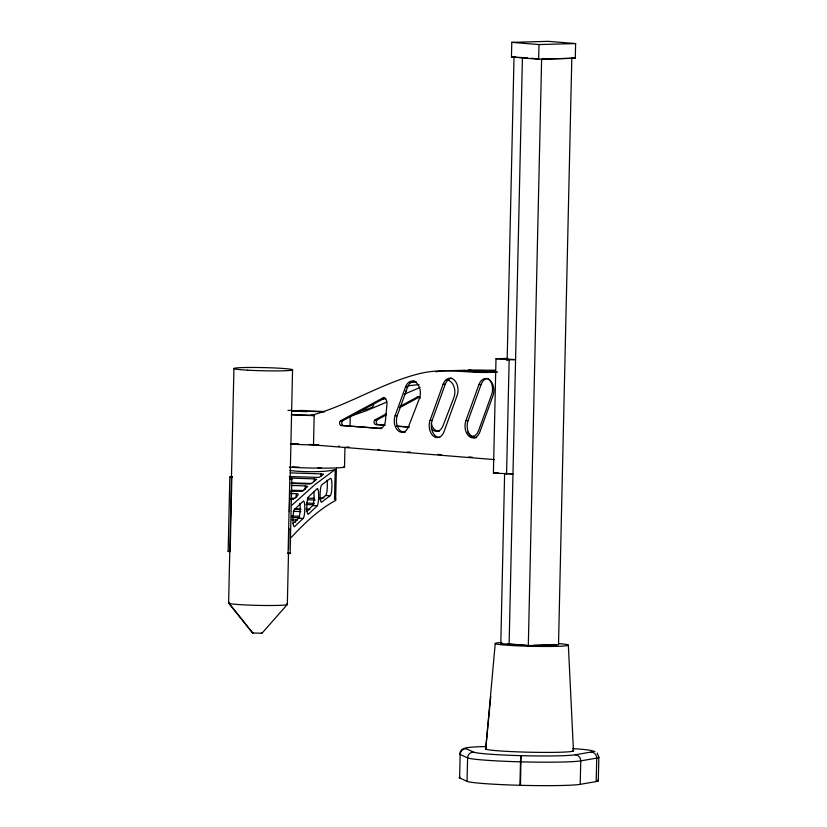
<?xml version="1.0" encoding="UTF-8"?>
<svg xmlns="http://www.w3.org/2000/svg" width="827" height="827" viewBox="0 0 827 827"><rect width="100%" height="100%" fill="white"/><g stroke="black" fill="none" stroke-linecap="round" stroke-linejoin="round"><path stroke-width="1.24" d="M335.659 498.805L336.424 468.103M232.335 476.962A29.462 1.592 1.3 0 0 231.87 477.065L230.175 551.547L228.149 551.485L229.834 477.003A31.529 1.706 1.3 0 1 231.953 476.672M233.927 368.532L228.603 603.121L252.659 632.955L253.465 632.872M289.481 477.944A31.529 1.706 1.3 0 1 291.817 479.019L290.132 553.501L288.096 553.439L289.791 478.957A29.462 1.592 1.3 0 0 289.791 478.378M288.489 552.912L287.341 604.444L261.952 633.255L252.659 632.955M288.571 549.045L289.026 528.443M289.398 511.696L289.863 491.083M290.122 479.484L292.551 369.989M295.59 522.344L295.642 519.987L291.797 519.852M296.159 497.223L296.242 493.678L291.104 493.512M305.204 489.47L305.287 485.925L291.166 485.47M494.37 459.595L313.505 444.926L314.177 415.599L311.314 415.361C348.87 405.085 382.043 382.798 419.971 373.515A225.709 153.212 88.4 0 1 435.147 371.147C455.263 369.586 475.339 373.773 495.456 372.078M291.125 483.444L307.809 483.991C311.004 484.508 314.746 482.296 314.291 478.864L289.905 478.068M320.99 476.238L321.041 473.892L290.236 472.879M291.424 537.24C304.512 523.222 318.529 509.701 335.535 500.511L335.566 499.094L334.522 499.374L335.204 469.478L315.004 484.529L292.158 504.987M344.518 466.986L344.962 447.231M350.017 426.256L350.245 416.312L365.679 411.009L386.591 402.139M597.466 780.212A58.748 3.174 1.3 0 1 596.195 781.577L580.213 784.337A58.748 3.174 1.3 0 1 520.493 785.309L519.914 785.288A58.748 3.174 1.3 0 1 467.069 781.329L459.626 777.949L460.153 754.482A58.748 3.174 1.3 0 1 460.339 753.624M467.069 781.329L467.596 757.873A5.872 5.82 -65.6 0 1 473.561 752.094A52.876 2.863 1.3 0 0 521.072 755.661L521.527 755.671A52.876 2.863 1.3 0 0 575.22 754.793L591.202 752.032A5.872 5.655 80.2 0 1 596.732 758.111L596.195 781.577M504.666 473.457L512.905 473.985L493.409 473.085L496.004 358.722L507.416 358.411M511.448 57.011L511.779 42.353L548.415 41.35L575.623 43.562L575.282 58.221L538.656 59.224L511.448 57.011L515.231 56.908M514.88 56.949L514.022 57.104L507.147 360.624M528.308 645.618L541.623 59.12L571.808 58.293L558.504 644.781L528.308 645.618L500.8 643.644L504.615 473.83M506.558 474.16L509.153 359.786L496.004 358.722M509.122 644.057L522.426 57.559L514.198 57.177M519.914 785.288L520.586 758.772M520.493 785.309L521.031 755.702M538.656 59.224L538.987 44.565L511.779 42.353M580.213 784.337L580.74 760.871A5.872 5.655 80.2 0 0 575.22 754.793M598.293 780.884L598.851 757.274L597.218 753.046M521.196 758.059L521.496 755.713M485.749 748.58L495.218 643.623M485.666 749.179L490.752 696.541M395.12 415.681L405.468 387.077A11.64 7.898 88.4 0 1 416.146 382.539A11.64 7.898 88.4 0 1 419.454 398.366L408.579 426.536A11.185 7.598 88.4 0 1 398.314 430.898A11.185 7.598 88.4 0 1 395.12 415.681L397.28 415.63L407.618 387.026A11.64 7.898 88.4 0 1 414.689 381.03M430.092 420.292L443.148 384.173A11.64 7.898 88.4 0 1 453.827 379.634A11.64 7.898 88.4 0 1 457.135 395.451L444.078 431.57A11.64 7.898 88.4 0 1 433.41 436.108A11.64 7.898 88.4 0 1 430.092 420.292L432.242 420.23L445.298 384.11A11.64 7.898 88.4 0 1 451.8 378.125M465.901 420.643L478.957 384.524A11.64 7.898 88.4 0 1 489.636 379.986A11.64 7.898 88.4 0 1 492.954 395.802L479.887 431.921A11.64 7.898 88.4 0 1 469.219 436.46A11.64 7.898 88.4 0 1 465.901 420.643L468.051 420.581L481.118 384.472A11.64 7.898 88.4 0 1 488.178 378.477M323.46 474.336L319.625 477.138L318.075 477.386L289.264 476.538M292.954 523.574L298.506 518.312A8.746 1.582 -88.1 0 0 300.005 512.347A8.746 1.582 -88.1 0 0 299.87 503.261M306.466 511.52L312.73 505.566A8.87 1.602 -88.1 0 0 313.867 491.683M303.127 518.457L294.805 526.365A8.818 1.592 -88.1 0 1 292.975 520.69A8.818 1.592 -88.1 0 1 294.35 509.597L303.292 501.11A8.746 1.582 -88.1 0 1 304.812 508.708A8.746 1.582 -88.1 0 1 303.127 518.457L298.506 518.312M317.351 505.721L308.399 514.218A8.746 1.582 -88.1 0 1 306.838 506.868A8.746 1.582 -88.1 0 1 308.471 496.934L316.782 489.046A8.87 1.602 -88.1 0 1 318.664 494.36A8.87 1.602 -88.1 0 1 317.351 505.721L312.73 505.566M405.643 391.843L406.429 389.993M314.291 481.231L316.72 479.298L314.291 478.864M320.049 499.694L325.6 495.518A8.746 1.582 -88.1 0 0 327.151 489.512A8.746 1.582 -88.1 0 0 326.985 480.218M330.221 495.662L321.899 501.937A8.818 1.592 -88.1 0 1 320.121 495.88A8.818 1.592 -88.1 0 1 321.569 484.984L330.49 478.254A8.746 1.582 -88.1 0 1 331.947 486.204A8.746 1.582 -88.1 0 1 330.221 495.662L325.6 495.518M381.712 428.5A9.097 6.171 88.4 0 1 381.257 428.489L341.158 425.471A2.429 1.654 88.4 0 1 339.587 423.403A2.429 1.654 88.4 0 1 340.621 420.767L382.384 398.232L384.534 398.18A5.014 3.411 88.4 0 1 385.02 397.973M340.621 420.767L342.771 420.705L384.534 398.18M384.514 425.243L375.654 424.53A2.429 1.654 88.4 0 1 374.083 422.452A2.429 1.654 88.4 0 1 375.117 419.816L386.405 413.727M399.948 406.419L416.88 397.291L419.041 397.229A5.014 3.411 88.4 0 1 419.765 396.97M375.117 419.816L377.277 419.754L386.302 414.885M399.844 407.577L419.041 397.229M435.881 371.736L443.81 370.796L464.805 370.289M404.217 394.272L420.023 387.45M261.952 633.255L261.342 633.068M359.383 411.308C363.125 409.685 375.107 408.858 373.453 403.824M358.742 411.443L357.657 411.681M385.878 398.655L380.854 399.431M418.979 384.617L408.197 385.764M416.467 381.95L409.706 382.643M309.691 509.649L307.22 509.742M459.543 370.92L470.987 370.02L469.55 370.114M291.455 499.601C293.926 499.487 301.896 493.223 296.242 493.678M508.264 358.99L507.147 359.135L515.5 359.621L509.153 359.786M470.118 370.031L469.085 370.145M502.34 643.406L500.8 643.644M538.987 44.565L575.623 43.562M443.148 384.173L445.298 384.11M478.957 384.524L481.118 384.472M405.468 387.077L407.618 387.026M311.314 415.361L314.219 415.288A35.303 1.912 1.3 0 1 292.479 414.534M341.158 425.471L381.257 428.489M375.654 424.53L385.403 425.088M493.409 473.085L498.474 472.951M533.498 645.36L556.426 644.729M294.515 410.905L298.061 410.926M298.009 410.926L298.826 410.936M298.733 410.936L299.467 410.947M299.395 410.947L300.015 410.957M299.963 410.957L300.563 410.957M229.834 477.003L231.87 477.065M289.791 478.957L291.817 479.019M291.083 482.823L311.624 483.495M291.063 490.184L303.891 490.607M291.083 491.31L302.041 491.29L307.716 486.421L305.287 485.925M291.001 498.236L294.846 498.361M290.928 499.239L293.492 499.322M307.603 499.787L315.304 500.035M306.641 503.095L314.343 503.343M306.011 504.491L313.846 504.739M294.35 508.822L300.77 509.029M305.897 509.194L309.753 509.318M294.391 509.318L300.801 509.525M293.151 511.344L300.852 511.593M291.755 516.027L299.457 516.275M291.776 517.475L298.196 517.681A2.998 0.538 0 0 0 299.787 517.661M321.041 473.892L323.471 474.295M494.939 370.238L471.803 370.145A225.709 153.212 88.4 0 0 466.914 370.661M571.581 57.921L575.282 58.221M522.426 57.559L527.554 57.973M531.389 58.293L537.788 58.81M396.784 426.008L409.437 427.032M397.156 426.277L408.548 427.197M507.685 643.819L527.181 645.401M594.003 751.123L594.933 751.433M598.572 756.994A58.748 3.174 1.3 0 1 596.732 758.111L580.74 760.871A58.748 3.174 1.3 0 1 521.031 761.853L520.452 761.832A58.748 3.174 1.3 0 1 467.596 757.873L460.153 754.482A5.872 5.82 -65.6 0 1 466.118 748.714L473.561 752.094M229.12 603.421L252.752 633.068M568.366 645.298L573.462 750.906M290.029 552.849A31.529 1.706 1.3 0 1 290.132 553.501M228.149 551.485A31.529 1.706 1.3 0 1 230.257 551.154M335.514 498.743A27.074 1.468 1.3 0 1 334.522 499.374M335.307 469.488A27.126 3.504 0.5 0 1 290.06 470.491M335.493 499.766A27.105 2.998 0.5 0 1 335.493 500.511M295.642 519.976A2.998 0.548 -0.2 0 1 297.286 520.142M321.476 467.679A27.074 1.468 1.3 0 1 317.899 467.668M299.002 467.203A27.074 1.468 1.3 0 1 292.396 466.841M324.019 497.937A27.084 3.039 0.9 0 1 319.604 498.143M314.498 498.247A27.084 3.039 0.9 0 1 307.241 498.205M288.096 552.86A29.462 1.592 1.3 0 1 288.096 553.439M459.626 777.949A58.748 3.174 1.3 0 1 460.008 777.018M459.853 753.852A5.872 5.851 54.3 0 1 465.849 748.146M466.118 748.714A52.876 2.863 1.3 0 1 485.521 746.564M572.76 748.6A52.876 2.863 1.3 0 1 591.202 752.032M572.418 750.306A44.017 2.378 1.3 0 1 530.097 752.229A44.017 2.378 1.3 0 1 486.131 748.425M344.032 466.542A35.106 1.902 1.3 0 1 328.34 468.113A35.106 1.902 1.3 0 1 289.357 467.193M318.56 444.668A35.106 1.902 1.3 0 1 311.138 444.554M291.993 443.851A35.106 1.902 1.3 0 0 298.805 444.171A35.303 1.912 1.3 0 1 291.89 443.861M299.539 410.471A41.019 4.9 2.6 0 1 306.135 410.616M287.982 410.419A41.061 2.988 1.9 0 1 291.828 410.388M293.864 411.246A41.019 2.212 1.3 0 1 296.552 411.257M301.369 411.505A40.999 3.866 2.3 0 1 307.065 411.65M313.505 444.926A41.05 2.223 1.3 0 1 290.432 444.14M497.637 372.036A17.636 0.672 1.3 0 1 473.933 371.53A17.636 0.672 1.3 0 1 470.801 370.558A17.636 0.672 1.3 0 1 493.905 370.878M292.789 411.257A35.303 1.912 1.3 0 1 324.287 411.856M343.319 425.409A2.429 1.654 88.4 0 1 341.747 423.341A2.429 1.654 88.4 0 1 342.771 420.705M377.815 424.468A2.429 1.654 88.4 0 1 376.244 422.401A2.429 1.654 88.4 0 1 377.277 419.754M379.107 428.551A9.097 6.171 88.4 0 0 385.434 420.871L386.995 403.721A5.014 3.411 88.4 0 0 382.384 398.232M314.177 415.599A41.05 2.223 1.3 0 1 291.3 414.823M291.859 410.905A41.05 2.223 1.3 0 1 324.587 411.536M348.963 447.087A17.625 0.951 1.3 0 1 346.709 446.973M339.452 446.353A17.625 0.951 1.3 0 1 338.408 446.135M379.717 449.619A17.625 0.951 1.3 0 1 377.557 449.506M410.512 452.152A17.625 0.951 1.3 0 1 407.515 451.955M441.36 454.674A17.625 0.951 1.3 0 1 437.7 454.405M472.258 457.207A17.625 0.951 1.3 0 1 468.857 456.928M405.592 432.035A11.185 7.598 88.4 0 1 397.952 427.611A11.185 7.598 88.4 0 1 397.28 415.63M439.747 437.493A11.64 7.898 88.4 0 1 432.614 431.983A11.64 7.898 88.4 0 1 432.242 420.23M476.703 437.659A11.64 7.898 88.4 0 1 468.754 433.048A11.64 7.898 88.4 0 1 468.051 420.581M416.88 397.291A5.014 3.411 88.4 0 1 420.219 398.128M446.911 380.472A11.64 7.898 88.4 0 1 449.195 380.089M447.035 380.141A11.64 7.898 88.4 0 1 453.961 397.415L443.076 425.585A11.185 7.598 88.4 0 1 431.229 428.262M439.54 431.218A11.185 7.598 88.4 0 1 431.291 423.383M488.064 378.487A11.64 7.898 88.4 0 1 491.641 394.51L478.585 430.629A11.64 7.898 88.4 0 1 470.935 436.563M474.243 436.553A11.64 7.898 88.4 0 1 467.617 432.087M318.612 444.678A35.303 1.912 1.3 0 1 308.616 444.502M558.721 643.582A36.667 1.985 1.3 0 1 558.556 646.28A36.667 1.985 1.3 0 1 508.708 645.339A36.667 1.985 1.3 0 1 501.762 642.507M286.39 604.02A29.379 1.592 1.3 0 1 257.972 605.374A29.379 1.592 1.3 0 1 229.565 602.738M247.604 370.176A29.379 1.592 1.3 0 0 292.644 369.917A29.379 1.592 1.3 0 0 249.64 367.467A29.379 1.592 1.3 0 0 247.604 370.176"/></g></svg>
